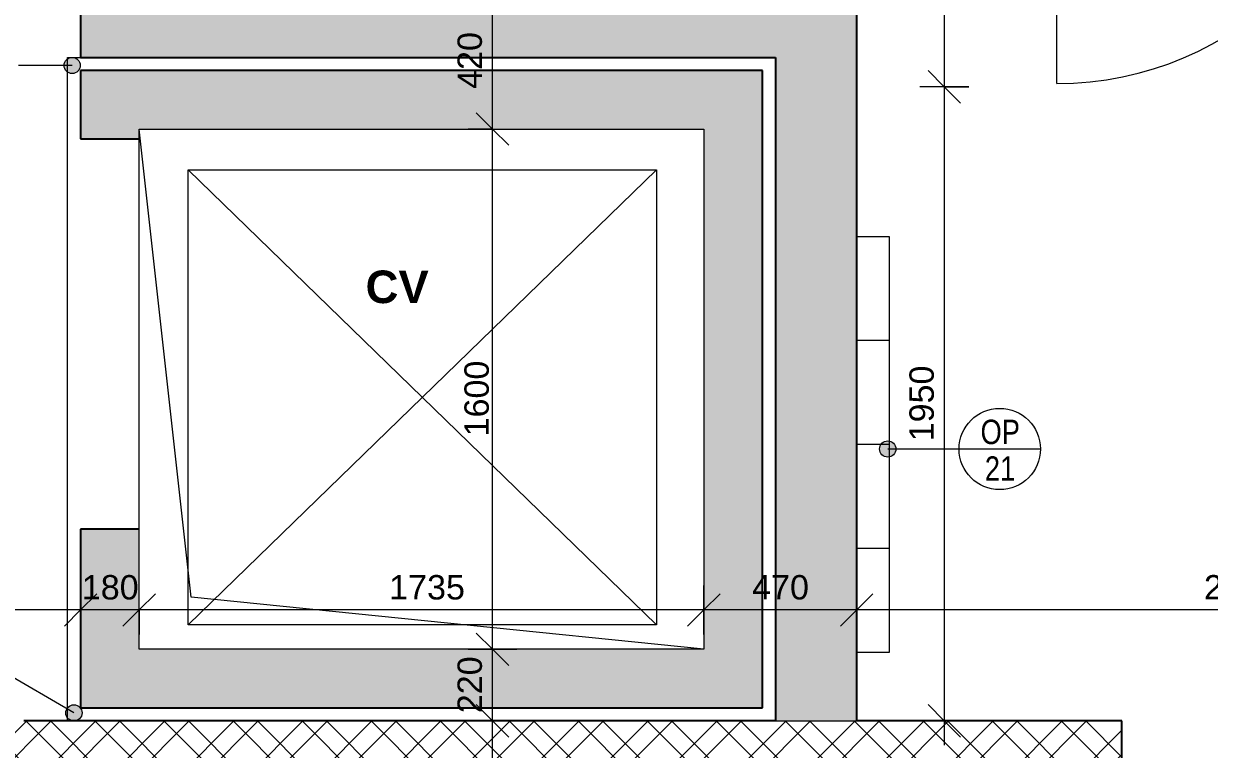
# Model space of a CAD drawing. Header units: millimetres. Extents: x -47427 to -6020, y -7799 to 12520.
# Drawn here: x -35010 to -31366, y -5389 to -3158 of the extents above; entities that cross this region are included whole.
import ezdxf

# ---------------------------------------------------------------- set-up
doc = ezdxf.new("R2010")
doc.units = ezdxf.units.MM
doc.linetypes.add('HA_DashDot_2_2mm-S0_6mm', pattern=[110, 50, -30, 0, -30])
for name, color, linetype, lineweight in [('A-____-____-DIMS', 9, 'Continuous', 5), ('A-____-____-DIMS-50', 9, 'Continuous', 5), ('A-AREA-____-IDEN', 9, 'Continuous', 9), ('A-DETL-____-THIN', 9, 'Continuous', 9), ('A-DETL-GENF-OTLN', 9, 'Continuous', 9), ('A-DOOR-____-MCUT', 9, 'HA_DashDot_2_2mm-S0_6mm', 9), ('A-DOOR-____-OTLN', 9, 'Continuous', 9), ('A-DOOR-FRAM-MCUT', 9, 'Continuous', 9), ('A-FLOR-____-OTLN', 9, 'Continuous', 9), ('A-GENM-____-IDEN', 9, 'Continuous', 9), ('A-GENM-____-OTLN', 9, 'Continuous', 9), ('A-WALL-____-MCUT', 9, 'Continuous', 25), ('A-WALL-____-PATT', 9, 'Continuous', 25), ('I-WALL-____-MCUT', 9, 'Continuous', 25)]:
    doc.layers.add(name, color=color, linetype=linetype, lineweight=lineweight)
doc.styles.add('Arial_1', font='arial.ttf', dxfattribs={"height": 75})
doc.styles.add('Arial_2', font='arial.ttf', dxfattribs={"width": 0.8, "height": 75})
doc.styles.add('Arial_B', font='arialbd.ttf', dxfattribs={"height": 100})
doc.dimstyles.new('Inner_Dimensions', dxfattribs={"dimscale": 304.8, "dimtxt": 76.519455, "dimasz": 0.328084, "dimexe": 0.246063, "dimexo": 0.0625, "dimgap": 0.032808, "dimtad": 1, "dimdec": 0, "dimzin": 0, "dimdsep": 46, "dimtxsty": 'Arial_1', "dimblk1": 'OBLIQUE', "dimblk2": 'OBLIQUE', "dimsah": 1, "dimcen": 0.09, "dimdle": 0.246063, "dimazin": 0, "dimtfac": 1, "dimtdec": 4, "dimtix": 1, "dimtmove": 2, "dimatfit": 3, "dimfxl": 0.246063, "dimfxlon": 1, "dimtvp": 1, "dimtolj": 1, "dimtzin": 0, "dimlwd": 9, "dimlwe": 9, "dimarcsym": 2})
doc.dimstyles.new('Inner_Dimensions_2', dxfattribs={"dimscale": 304.8, "dimtxt": 76.519455, "dimasz": 0.328084, "dimexe": 0.246063, "dimexo": 0.0625, "dimgap": 0.032808, "dimtad": 1, "dimdec": 0, "dimzin": 0, "dimdsep": 46, "dimtxsty": 'Arial_1', "dimblk1": 'OBLIQUE', "dimblk2": 'OBLIQUE', "dimsah": 1, "dimcen": 0.09, "dimdle": 0.246063, "dimazin": 0, "dimtfac": 1, "dimtdec": 4, "dimtix": 1, "dimtmove": 0, "dimatfit": 3, "dimfxl": 0.246063, "dimfxlon": 1, "dimtvp": 1, "dimtolj": 1, "dimtzin": 0, "dimlwd": 9, "dimlwe": 9, "dimarcsym": 2})

# ---------------------------------------------------------------- blocks, each defined once
blk = doc.blocks.new('HA_DR_Double_Swing_Solid_wCasing - In_OBJ_1500x2100_1000-1799535-DPS_1NP-C')
at = {"layer": 'A-DOOR-____-MCUT'}
for p, q in [((-750, 57.5), (750, 57.5)), ((-750, 7.5), (750, 7.5))]:
    blk.add_line(p, q, dxfattribs=at)
at = {"layer": 'A-DOOR-____-OTLN', "lineweight": 5}
for p, q in [((750, 1057.5), (750, 57.5)), ((-317, 307.5), (-749.9, 57.5))]:
    blk.add_line(p, q, dxfattribs=at)
for centre, radius, start, end in [((750, 57.5), 1000, 90, 180), ((-750, 57.5), 500, 360, 30)]:
    blk.add_arc(centre, radius, start, end, dxfattribs=at)
at = {"layer": 'A-DOOR-FRAM-MCUT'}
for p, q in [((-750, 57.5), (-750, 7.5)), ((750, 7.5), (750, 57.5)), ((-750, 7.5), (-800, 7.5)), ((800, 7.5), (750, 7.5))]:
    blk.add_line(p, q, dxfattribs=at)
blk = doc.blocks.new('HA_GM_Shaft_Rectangle - Default-1963435-DPS_1NP-C')
at = {"layer": 'A-DETL-GENF-OTLN'}
for p, q in [((160, -160), (1600, 0)), ((0, -1735), (160, -160))]:
    blk.add_line(p, q, dxfattribs=at)
at = {"layer": 'A-GENM-____-OTLN'}
for p, q in [((0, -1735), (0, 0)), ((0, 0), (1600, 0)), ((1600, 0), (1600, -1735)), ((1600, -1735), (0, -1735))]:
    blk.add_line(p, q, dxfattribs=at)
blk = doc.blocks.new('DIMBLOCK23-DPS_1NP-C')
at = {"layer": 'A-____-____-DIMS-50', "lineweight": 9}
for p, q in [((-32180.6, -2341.8), (-32230.6, -2291.8)), ((-32105.6, -2341.8), (-32255.6, -2341.8)), ((-32180.6, -2341.8), (-32180.6, -3351.8)), ((-32180.6, -2341.8), (-32130.6, -2391.8)), ((-32180.6, -2341.8), (-32105.6, -2341.8)), ((-32180.6, -3351.8), (-32230.6, -3301.8)), ((-32105.6, -3351.8), (-32255.6, -3351.8)), ((-32180.6, -3351.8), (-32130.6, -3401.8)), ((-32180.6, -3351.8), (-32105.6, -3351.8))]:
    blk.add_line(p, q, dxfattribs=at)
at = {"layer": 'A-____-____-DIMS-50', "color": 0, "lineweight": 9, "insert": (-32288, -2962.2), "char_height": 75, "width": 276.883, "attachment_point": 1, "rotation": 90, "line_spacing_factor": 0.941778, "style": 'Arial_1'}
blk.add_mtext('1010', dxfattribs=at)
blk = doc.blocks.new('_Oblique')
at = {"color": 0, "linetype": 'ByBlock', "lineweight": -2}
blk.add_line((-0.5, -0.5), (0.5, 0.5), dxfattribs=at)
blk = doc.blocks.new('DIMBLOCK24-DPS_1NP-C')
at = {"layer": 'A-____-____-DIMS-50', "lineweight": 9}
for p, q in [((-32180.6, -3351.8), (-32230.6, -3301.8)), ((-32105.6, -3351.8), (-32255.6, -3351.8)), ((-32180.6, -3351.8), (-32180.6, -5376.8)), ((-32180.6, -3351.8), (-32130.6, -3401.8)), ((-32180.6, -3351.8), (-32105.6, -3351.8)), ((-32180.6, -5301.8), (-32230.6, -5251.8)), ((-32105.6, -5301.8), (-32255.6, -5301.8)), ((-32180.6, -5301.8), (-32130.6, -5351.8)), ((-32180.6, -5301.8), (-32105.6, -5301.8))]:
    blk.add_line(p, q, dxfattribs=at)
at = {"layer": 'A-____-____-DIMS-50', "color": 0, "lineweight": 9, "insert": (-32288, -4442.2), "char_height": 75, "width": 276.883, "attachment_point": 1, "rotation": 90, "line_spacing_factor": 0.941778, "style": 'Arial_1'}
blk.add_mtext('1950', dxfattribs=at)
blk = doc.blocks.new('DIMBLOCK99-DPS_1NP-C')
at = {"layer": 'A-____-____-DIMS-50', "lineweight": 9}
for p, q in [((-32449.9, -5035.8), (-32449.9, -4885.8)), ((-32449.9, -4960.8), (-32399.9, -4910.8)), ((-30084.9, -4885.8), (-30084.9, -5035.8)), ((-30084.9, -4960.8), (-30084.9, -4885.8)), ((-30084.9, -4960.8), (-30034.9, -4910.8)), ((-32449.9, -4960.8), (-32499.9, -5010.8)), ((-30009.9, -4960.8), (-32449.9, -4960.8)), ((-32449.9, -4960.8), (-32449.9, -5035.8)), ((-30084.9, -4960.8), (-30134.9, -5010.8))]:
    blk.add_line(p, q, dxfattribs=at)
at = {"layer": 'A-____-____-DIMS-50', "color": 0, "lineweight": 9, "insert": (-31382.8, -4853.5), "char_height": 75, "width": 276.883, "attachment_point": 1, "line_spacing_factor": 0.941778, "style": 'Arial_1'}
blk.add_mtext('2365', dxfattribs=at)
blk = doc.blocks.new('DIMBLOCK100-DPS_1NP-C')
at = {"layer": 'A-____-____-DIMS-50', "lineweight": 9}
for p, q in [((-32919.9, -5035.8), (-32919.9, -4885.8)), ((-32919.9, -4960.8), (-32869.9, -4910.8)), ((-32449.9, -5035.8), (-32449.9, -4885.8)), ((-32449.9, -4960.8), (-32399.9, -4910.8)), ((-32919.9, -4960.8), (-32969.9, -5010.8)), ((-32449.9, -4960.8), (-32919.9, -4960.8)), ((-32919.9, -4960.8), (-32919.9, -5035.8)), ((-32449.9, -4960.8), (-32499.9, -5010.8)), ((-32449.9, -4960.8), (-32449.9, -5035.8))]:
    blk.add_line(p, q, dxfattribs=at)
at = {"layer": 'A-____-____-DIMS-50', "color": 0, "lineweight": 9, "insert": (-32771.4, -4853.5), "char_height": 75, "width": 207.662, "attachment_point": 1, "line_spacing_factor": 0.941778, "style": 'Arial_1'}
blk.add_mtext('470', dxfattribs=at)
blk = doc.blocks.new('DIMBLOCK101-DPS_1NP-C')
at = {"layer": 'A-____-____-DIMS-50', "lineweight": 9}
for p, q in [((-34654.9, -5035.8), (-34654.9, -4885.8)), ((-34654.9, -4960.8), (-34604.9, -4910.8)), ((-32919.9, -5035.8), (-32919.9, -4885.8)), ((-32919.9, -4960.8), (-32869.9, -4910.8)), ((-34654.9, -4960.8), (-34704.9, -5010.8)), ((-32919.9, -4960.8), (-34654.9, -4960.8)), ((-34654.9, -4960.8), (-34654.9, -5035.8)), ((-32919.9, -4960.8), (-32969.9, -5010.8)), ((-32919.9, -4960.8), (-32919.9, -5035.8))]:
    blk.add_line(p, q, dxfattribs=at)
at = {"layer": 'A-____-____-DIMS-50', "color": 0, "lineweight": 9, "insert": (-33886.9, -4853.5), "char_height": 75, "width": 276.883, "attachment_point": 1, "line_spacing_factor": 0.941778, "style": 'Arial_1'}
blk.add_mtext('1735', dxfattribs=at)
blk = doc.blocks.new('DIMBLOCK102-DPS_1NP-C')
at = {"layer": 'A-____-____-DIMS-50', "lineweight": 9}
for p, q in [((-34834.9, -5035.8), (-34834.9, -4885.8)), ((-34834.9, -4960.8), (-34784.9, -4910.8)), ((-34654.9, -5035.8), (-34654.9, -4885.8)), ((-34654.9, -4960.8), (-34604.9, -4910.8)), ((-34834.9, -4960.8), (-34884.9, -5010.8)), ((-34654.9, -4960.8), (-34834.9, -4960.8)), ((-34834.9, -4960.8), (-34834.9, -5035.8)), ((-34654.9, -4960.8), (-34704.9, -5010.8)), ((-34654.9, -4960.8), (-34654.9, -5035.8))]:
    blk.add_line(p, q, dxfattribs=at)
at = {"layer": 'A-____-____-DIMS-50', "color": 0, "lineweight": 9, "insert": (-34831.4, -4853.5), "char_height": 75, "width": 207.662, "attachment_point": 1, "line_spacing_factor": 0.941778, "style": 'Arial_1'}
blk.add_mtext('180', dxfattribs=at)
blk = doc.blocks.new('DIMBLOCK103-DPS_1NP-C')
at = {"layer": 'A-____-____-DIMS-50', "lineweight": 9}
for p, q in [((-36634.9, -4885.8), (-36634.9, -5035.8)), ((-36634.9, -4960.8), (-36634.9, -4885.8)), ((-36634.9, -4960.8), (-36584.9, -4910.8)), ((-34834.9, -5035.8), (-34834.9, -4885.8)), ((-34834.9, -4960.8), (-34784.9, -4910.8)), ((-36634.9, -4960.8), (-36684.9, -5010.8)), ((-34834.9, -4960.8), (-36634.9, -4960.8)), ((-34834.9, -4960.8), (-34884.9, -5010.8)), ((-34834.9, -4960.8), (-34834.9, -5035.8))]:
    blk.add_line(p, q, dxfattribs=at)
at = {"layer": 'A-____-____-DIMS-50', "color": 0, "lineweight": 9, "insert": (-35850.3, -4853.5), "char_height": 75, "width": 276.883, "attachment_point": 1, "line_spacing_factor": 0.941778, "style": 'Arial_1'}
blk.add_mtext('1800', dxfattribs=at)
blk = doc.blocks.new('DIMBLOCK134-DPS_1NP-C')
at = {"layer": 'A-____-____-DIMS-50', "lineweight": 9}
for p, q in [((-33569.3, -5301.8), (-33619.3, -5251.8)), ((-33644.3, -5301.8), (-33494.3, -5301.8)), ((-33569.3, -5301.8), (-33644.3, -5301.8)), ((-33569.3, -5861.8), (-33569.3, -5301.8)), ((-33569.3, -5301.8), (-33519.3, -5351.8)), ((-33569.3, -5786.8), (-33619.3, -5736.8)), ((-33644.3, -5786.8), (-33494.3, -5786.8)), ((-33569.3, -5786.8), (-33644.3, -5786.8)), ((-33569.3, -5786.8), (-33519.3, -5836.8))]:
    blk.add_line(p, q, dxfattribs=at)
at = {"layer": 'A-____-____-DIMS-50', "color": 0, "lineweight": 9, "insert": (-33676.7, -5630.8), "char_height": 75, "width": 207.662, "attachment_point": 1, "rotation": 90, "line_spacing_factor": 0.941778, "style": 'Arial_1'}
blk.add_mtext('485', dxfattribs=at)
blk = doc.blocks.new('DIMBLOCK135-DPS_1NP-C')
at = {"layer": 'A-____-____-DIMS-50', "lineweight": 9}
for p, q in [((-33569.3, -5081.8), (-33619.3, -5031.8)), ((-33644.3, -5081.8), (-33494.3, -5081.8)), ((-33569.3, -5081.8), (-33644.3, -5081.8)), ((-33569.3, -5301.8), (-33569.3, -5081.8)), ((-33569.3, -5081.8), (-33519.3, -5131.8)), ((-33569.3, -5301.8), (-33619.3, -5251.8)), ((-33644.3, -5301.8), (-33494.3, -5301.8)), ((-33569.3, -5301.8), (-33644.3, -5301.8)), ((-33569.3, -5301.8), (-33519.3, -5351.8))]:
    blk.add_line(p, q, dxfattribs=at)
at = {"layer": 'A-____-____-DIMS-50', "color": 0, "lineweight": 9, "insert": (-33676.7, -5278.3), "char_height": 75, "width": 207.662, "attachment_point": 1, "rotation": 90, "line_spacing_factor": 0.941778, "style": 'Arial_1'}
blk.add_mtext('220', dxfattribs=at)
blk = doc.blocks.new('DIMBLOCK136-DPS_1NP-C')
at = {"layer": 'A-____-____-DIMS-50', "lineweight": 9}
for p, q in [((-33569.3, -3481.8), (-33619.3, -3431.8)), ((-33644.3, -3481.8), (-33494.3, -3481.8)), ((-33569.3, -3481.8), (-33644.3, -3481.8)), ((-33569.3, -5081.8), (-33569.3, -3481.8)), ((-33569.3, -3481.8), (-33519.3, -3531.8)), ((-33569.3, -5081.8), (-33619.3, -5031.8)), ((-33644.3, -5081.8), (-33494.3, -5081.8)), ((-33569.3, -5081.8), (-33644.3, -5081.8)), ((-33569.3, -5081.8), (-33519.3, -5131.8))]:
    blk.add_line(p, q, dxfattribs=at)
at = {"layer": 'A-____-____-DIMS-50', "color": 0, "lineweight": 9, "insert": (-33655.6, -4427.1), "char_height": 75, "width": 276.883, "attachment_point": 1, "rotation": 90, "line_spacing_factor": 0.941778, "style": 'Arial_1'}
blk.add_mtext('1600', dxfattribs=at)
blk = doc.blocks.new('DIMBLOCK137-DPS_1NP-C')
at = {"layer": 'A-____-____-DIMS-50', "lineweight": 9}
for p, q in [((-33569.3, -3061.8), (-33619.3, -3011.8)), ((-33644.3, -3061.8), (-33494.3, -3061.8)), ((-33569.3, -3061.8), (-33644.3, -3061.8)), ((-33569.3, -3481.8), (-33569.3, -3061.8)), ((-33569.3, -3061.8), (-33519.3, -3111.8)), ((-33569.3, -3481.8), (-33619.3, -3431.8)), ((-33644.3, -3481.8), (-33494.3, -3481.8)), ((-33569.3, -3481.8), (-33644.3, -3481.8)), ((-33569.3, -3481.8), (-33519.3, -3531.8))]:
    blk.add_line(p, q, dxfattribs=at)
at = {"layer": 'A-____-____-DIMS-50', "color": 0, "lineweight": 9, "insert": (-33676.7, -3358.3), "char_height": 75, "width": 207.662, "attachment_point": 1, "rotation": 90, "line_spacing_factor": 0.941778, "style": 'Arial_1'}
blk.add_mtext('420', dxfattribs=at)
blk = doc.blocks.new('HA_TAG_GM_Products - Generic-588599-DPS_1NP-C')
at = {"layer": 'A-GENM-____-IDEN'}
blk.add_line((-2.5, 0), (2.5, 0), dxfattribs=at)
blk.add_circle((0, 0), 2.5, dxfattribs=at)

msp = doc.modelspace()

# ---------------------------------------------------------------- hatches: boundary and pattern name
at = {"layer": 'A-GENM-____-IDEN'}
h = msp.add_hatch(color=256, dxfattribs=at)
edge = h.paths.add_edge_path()
edge.add_arc((-34861, -3286.3), 25, 0, 360)
h = msp.add_hatch(color=256, dxfattribs=at)
edge = h.paths.add_edge_path()
edge.add_arc((-32354.6, -4465.7), 25, 0, 360)
h = msp.add_hatch(color=256, dxfattribs=at)
edge = h.paths.add_edge_path()
edge.add_arc((-34855.7, -5277.4), 25, 0, 360)
at = {"layer": 'A-WALL-____-PATT', "lineweight": 9}
for points in [[(-34834.9, -3261.8), (-34634.9, -3261.8), (-34634.9, -2226.8), (-34834.9, -2226.8)], [(-32699.9, -5301.8), (-32449.9, -5301.8), (-32449.9, -2226.8), (-32699.9, -2226.8), (-32699.9, -3585)], [(-32699.9, -3261.8), (-32699.9, -3061.8), (-34634.9, -3061.8), (-34634.9, -3261.8), (-34262.6, -3261.8)], [(-32919.9, -3481.8), (-32739.9, -3481.8), (-32739.9, -3301.8), (-34834.9, -3301.8), (-34834.9, -3481.8), (-34262.6, -3481.8)], [(-32739.9, -5261.8), (-32739.9, -3481.8), (-32919.9, -3481.8), (-32919.9, -5261.8)], [(-32919.9, -5261.8), (-32919.9, -5081.8), (-34834.9, -5081.8), (-34834.9, -5261.8), (-34262.6, -5261.8)]]:
    msp.add_hatch(color=256, dxfattribs=at).paths.add_polyline_path(points)
h = msp.add_hatch(color=256, dxfattribs=at)
h.paths.add_polyline_path([(-34654.9, -5081.8), (-34654.9, -4711.8), (-34834.9, -4711.8), (-34834.9, -5081.8)])
h.paths.add_polyline_path([(-34834.9, -3511.8), (-34654.9, -3511.8), (-34654.9, -3481.8), (-34834.9, -3481.8)])
at = {"layer": 'A-WALL-____-PATT', "lineweight": 5}
h = msp.add_hatch(dxfattribs=at)
h.set_pattern_fill('FP_1', color=256, style=0, pattern_type=2)
h.set_pattern_definition([(45, (0, 0), (-106.066, 106.066), []), (45, (75, 0), (-106.066, 106.066), []), (315, (0, 0), (106.066, 106.066), []), (315, (75, 0), (106.066, 106.066), [])])
h.paths.add_polyline_path([(-28569.9, -5741.8), (-28569.9, -5301.8), (-30634.9, -5301.8), (-30634.9, -5741.8), (-30284.4, -5741.8)])
h.paths.add_polyline_path([(-31634.9, -5741.8), (-31634.9, -5301.8), (-35134.9, -5301.8), (-35134.9, -5741.8), (-32734.9, -5741.8)])
h.paths.add_polyline_path([(-36134.9, -5741.8), (-36134.9, -5301.8), (-41634.9, -5301.8), (-41634.9, -5741.8), (-37454.5, -5741.8)])
h.paths.add_polyline_path([(-42634.9, -5741.8), (-42634.9, -5301.8), (-45274.9, -5301.8), (-45274.9, -5741.8), (-43838.4, -5741.8)])
h.paths.add_polyline_path([(-30384.4, -5740.1), (-30384.4, -5640.1), (-30284.4, -5640.1), (-30284.4, -5740.1)])
h.paths.add_polyline_path([(-32834.9, -5740.1), (-32834.9, -5640.1), (-32734.9, -5640.1), (-32734.9, -5740.1)])
h.paths.add_polyline_path([(-41254.9, -5740.1), (-41254.9, -5640.1), (-41154.9, -5640.1), (-41154.9, -5740.1)])
h.paths.add_polyline_path([(-44834.9, -5740.1), (-44834.9, -5640.1), (-44734.9, -5640.1), (-44734.9, -5740.1)])

# ---------------------------------------------------------------- linework, layer by layer
at = {"layer": 'A-DETL-____-THIN'}
for p, q in [((-34504.9, -3606.8), (-33064.9, -3606.8)), ((-34504.9, -5006.8), (-34504.9, -3606.8)), ((-34504.9, -5006.8), (-33064.9, -3606.8)), ((-34504.9, -3606.8), (-33064.9, -5006.8)), ((-33064.9, -3606.8), (-33064.9, -5006.8)), ((-32449.9, -3811.8), (-32349.9, -3811.8)), ((-32449.9, -5091.8), (-32449.9, -3811.8)), ((-32349.9, -3811.8), (-32349.9, -5091.8)), ((-32349.9, -4131.8), (-32449.9, -4131.8)), ((-32349.9, -4451.8), (-32449.9, -4451.8)), ((-32349.9, -4771.8), (-32449.9, -4771.8)), ((-33064.9, -5006.8), (-34504.9, -5006.8)), ((-32349.9, -5091.8), (-32449.9, -5091.8))]:
    msp.add_line(p, q, dxfattribs=at)
at = {"layer": 'A-FLOR-____-OTLN'}
for p, q in [((-34874.9, -3261.8), (-34834.9, -3261.8)), ((-34874.9, -5301.8), (-34874.9, -3261.8))]:
    msp.add_line(p, q, dxfattribs=at)
at = {"layer": 'A-GENM-____-IDEN'}
for p, q in [((-34861, -3286.3), (-35025.5, -3286.3)), ((-32354.6, -4465.7), (-32135.2, -4465.7)), ((-34855.7, -5277.4), (-35074.5, -5149.9))]:
    msp.add_line(p, q, dxfattribs=at)
for centre in [(-34861, -3286.3), (-32354.6, -4465.7), (-34855.7, -5277.4)]:
    msp.add_circle(centre, 25, dxfattribs=at)
at = {"layer": 'A-WALL-____-MCUT'}
for p, q in [((-32699.9, -5301.8), (-35009.9, -5301.8)), ((-31634.9, -5301.8), (-32449.9, -5301.8)), ((-31634.9, -5786.8), (-31634.9, -5301.8))]:
    msp.add_line(p, q, dxfattribs=at)
at = {"layer": 'A-WALL-____-MCUT', "lineweight": 9}
msp.add_line((-32699.9, -5301.8), (-32449.9, -5301.8), dxfattribs=at)
at = {"layer": 'I-WALL-____-MCUT'}
for p, q in [((-34834.9, -2226.8), (-34834.9, -3261.8)), ((-32449.9, -5301.8), (-32449.9, -2341.8)), ((-34834.9, -3261.8), (-32699.9, -3261.8)), ((-32699.9, -3261.8), (-32699.9, -5301.8)), ((-32739.9, -3301.8), (-34834.9, -3301.8)), ((-34834.9, -3301.8), (-34834.9, -3511.8)), ((-32739.9, -5261.8), (-32739.9, -3301.8)), ((-34834.9, -3511.8), (-34654.9, -3511.8)), ((-34654.9, -4711.8), (-34834.9, -4711.8)), ((-34834.9, -4711.8), (-34834.9, -5261.8)), ((-34834.9, -5261.8), (-32739.9, -5261.8))]:
    msp.add_line(p, q, dxfattribs=at)

# ---------------------------------------------------------------- block references
at = {"layer": 'A-DOOR-____-OTLN', "rotation": 180}
msp.add_blockref('HA_DR_Double_Swing_Solid_wCasing - In_OBJ_1500x2100_1000-1799535-DPS_1NP-C', (-31084.9, -2284.3), dxfattribs=at)
at = {"layer": 'A-GENM-____-IDEN', "xscale": 49.99999999999998, "yscale": 49.99999999999998, "zscale": 49.99999999999998}
msp.add_blockref('HA_TAG_GM_Products - Generic-588599-DPS_1NP-C', (-32010.2, -4465.7), dxfattribs=at)
at = {"layer": 'A-GENM-____-OTLN', "rotation": 89.9999999999996}
msp.add_blockref('HA_GM_Shaft_Rectangle - Default-1963435-DPS_1NP-C', (-34654.9, -5081.8), dxfattribs=at)

# ---------------------------------------------------------------- texts
at = {"layer": 'A-AREA-____-IDEN', "lineweight": 5, "insert": (-33959.2, -3917), "char_height": 100, "width": 240.506, "attachment_point": 1, "style": 'Arial_B'}
msp.add_mtext('CV', dxfattribs=at)
at = {"layer": 'A-GENM-____-IDEN', "lineweight": 5, "char_height": 75, "attachment_point": 1, "style": 'Arial_2'}
for s, insert, width in [('OP', (-32069.3, -4375.6), 147.51), ('21', (-32056.1, -4488.3), 115.443)]:
    msp.add_mtext(s, dxfattribs=dict(at, insert=insert, width=width))

# ---------------------------------------------------------------- dimensions: what is measured, and where the dimension line sits
at = {"layer": 'A-____-____-DIMS', "lineweight": 9}
for base, p1, p2, override, picture, middle in [((-32180.6, -3351.8), (-32105.6, -2341.8), (-32105.6, -3351.8), {"dimpost": '<>', "dimfxl": 1010}, 'DIMBLOCK23-DPS_1NP-C', (-32228.9, -2846.8)), ((-33569.3, -3061.8), (-33644.3, -3481.8), (-33644.3, -3061.8), {"dimpost": '<>', "dimfxl": 420}, 'DIMBLOCK137-DPS_1NP-C', (-33617.6, -3271.8)), ((-32180.6, -5301.8), (-32105.6, -3351.8), (-32105.6, -5301.8), {"dimpost": '<>', "dimfxl": 1950}, 'DIMBLOCK24-DPS_1NP-C', (-32228.9, -4326.8)), ((-33569.3, -5081.8), (-33644.3, -5301.8), (-33644.3, -5081.8), {"dimpost": '<>', "dimfxl": 220}, 'DIMBLOCK135-DPS_1NP-C', (-33617.6, -5191.8)), ((-33569.3, -5301.8), (-33644.3, -5786.8), (-33644.3, -5301.8), {"dimpost": '<>', "dimfxl": 485}, 'DIMBLOCK134-DPS_1NP-C', (-33617.6, -5544.3))]:
    dim = msp.add_linear_dim(base=base, p1=p1, p2=p2, angle=90, dimstyle='Inner_Dimensions_2', override=override, dxfattribs=at)
    dim.commit()
    dim.dimension.update_dxf_attribs({"geometry": picture, "text_midpoint": middle})
dim = msp.add_linear_dim(base=(-33569.3, -3481.8), p1=(-33644.3, -5081.8), p2=(-33644.3, -3481.8), angle=90, dimstyle='Inner_Dimensions', override={"dimpost": '<>', "dimfxl": 1600}, dxfattribs=at)
dim.commit()
dim.dimension.update_dxf_attribs({"geometry": 'DIMBLOCK136-DPS_1NP-C', "text_midpoint": (-33605.6, -4288.7), "dimtype": 160, "text_rotation": 90})
for base, p1, p2, override, picture, middle in [((-36634.9, -4960.8), (-34834.9, -5035.8), (-36634.9, -4885.8), {"dimpost": '<>', "dimfxl": 1806.239187}, 'DIMBLOCK103-DPS_1NP-C', (-35734.9, -4912.5)), ((-34834.9, -4960.8), (-34654.9, -5035.8), (-34834.9, -5035.8), {"dimpost": '<>', "dimfxl": 180}, 'DIMBLOCK102-DPS_1NP-C', (-34744.9, -4912.5)), ((-32919.9, -4960.8), (-32449.9, -5035.8), (-32919.9, -5035.8), {"dimpost": '<>', "dimfxl": 470}, 'DIMBLOCK100-DPS_1NP-C', (-32684.9, -4912.5)), ((-32449.9, -4960.8), (-30084.9, -4885.8), (-32449.9, -5035.8), {"dimpost": '<>', "dimfxl": 2369.752097}, 'DIMBLOCK99-DPS_1NP-C', (-31267.4, -4912.5))]:
    dim = msp.add_linear_dim(base=base, p1=p1, p2=p2, dimstyle='Inner_Dimensions_2', override=override, dxfattribs=at)
    dim.commit()
    dim.dimension.update_dxf_attribs({"geometry": picture, "text_midpoint": middle})
dim = msp.add_linear_dim(base=(-34654.9, -4960.8), p1=(-32919.9, -5035.8), p2=(-34654.9, -5035.8), dimstyle='Inner_Dimensions', override={"dimpost": '<>', "dimfxl": 1735}, dxfattribs=at)
dim.commit()
dim.dimension.update_dxf_attribs({"geometry": 'DIMBLOCK101-DPS_1NP-C', "text_midpoint": (-33748.5, -4903.5), "dimtype": 160})

doc.saveas('drawing.dxf')
